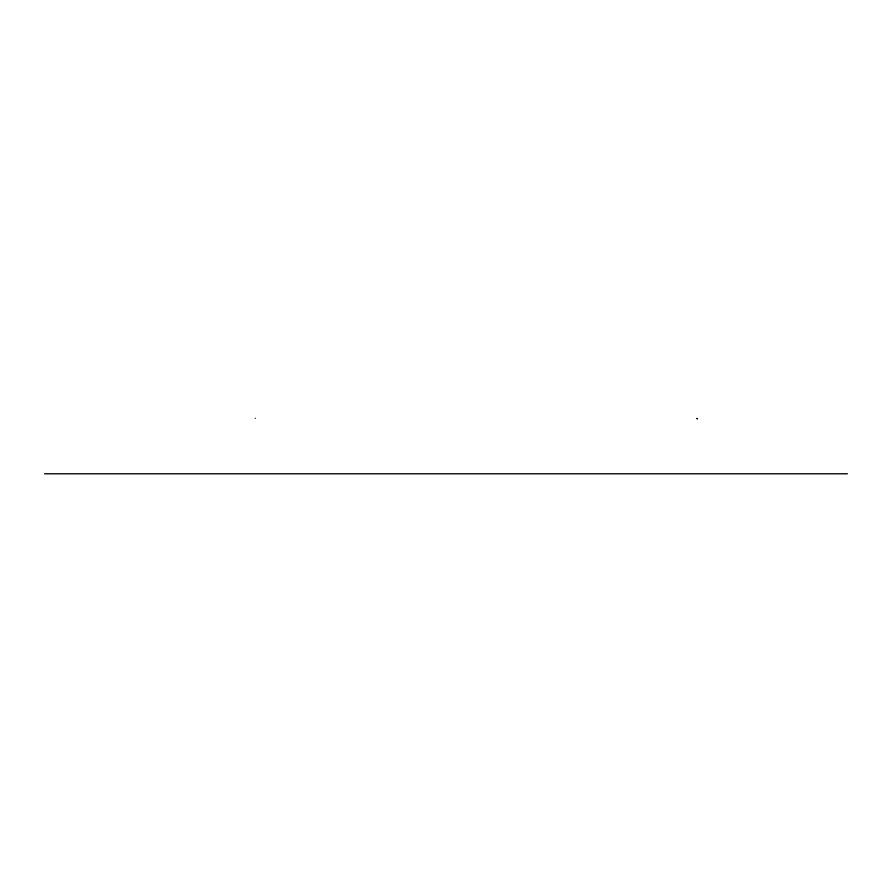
<?xml version="1.0" encoding="UTF-8"?>
<svg xmlns="http://www.w3.org/2000/svg" width="892" height="892" viewBox="0 0 892 892"><rect width="100%" height="100%" fill="white"/><g stroke="black" fill="none" stroke-linecap="round" stroke-linejoin="round"><path stroke-width="1.34" d="M44.6 473.786L847.4 473.786M255.212 418.303L255.257 418.292M697.455 418.66L696.83 418.515L697.455 418.66"/></g></svg>
